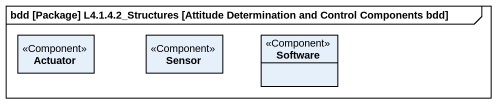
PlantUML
@startuml
mainframe bdd [Package] L4.1.4.2_Structures [Attitude Determination and Control Components bdd]
hide circle
hide empty members
class Actuator <<Component>>
class Sensor <<Component>>
class Software <<Component>>
@enduml
